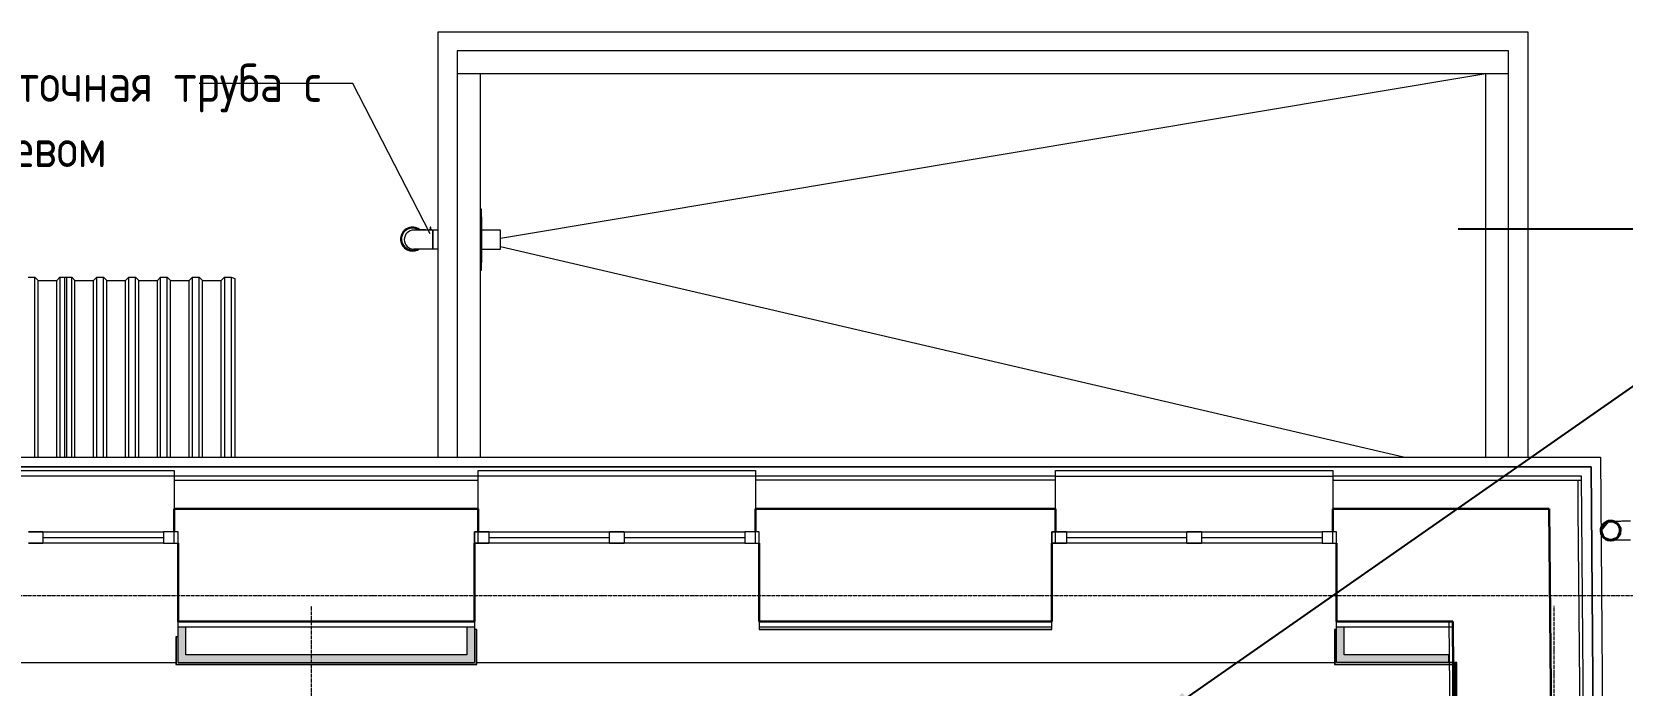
# Model space of a CAD drawing. Header units: millimetres. Extents: x -32 to 417638015, y -35 to 175284279.
# Drawn here: x 416933212 to 416941531, y 175274276 to 175277693 of the extents above; entities that cross this region are included whole.
import ezdxf
from ezdxf import colors
from ezdxf.entities.mleader import LeaderData, LeaderLine
from ezdxf.math import Vec2, Vec3

# ---------------------------------------------------------------- set-up
doc = ezdxf.new("R2010")
doc.units = ezdxf.units.MM
doc.linetypes.add('ADSK_Линия сетки', pattern=[25, 20, -2.5, 0, -2.5])
for name, color, linetype, lineweight in [('_ Окна', 7, 'Continuous', 9), ('Аннотация', 7, 'Continuous', 18), ('Каркас', 7, 'Continuous', 18), ('Крыша', 7, 'Continuous', 9), ('Обобщенные модели', 7, 'Continuous', 18), ('Оборудование', 7, 'Continuous', 18), ('Окна', 7, 'Continuous', 9), ('Оси', 253, 'Continuous', 9), ('Перекрытие', 7, 'Continuous', 18), ('Стены внутренние', 7, 'Continuous', 18), ('Стены наружные', 7, 'Continuous', 18), ('Стены несущие', 7, 'Continuous', 30), ('Стены отделка', 7, 'Continuous', 30), ('Стены штриховка', 7, 'Continuous', 9), ('ШТРИХОВКА', 252, 'Continuous', 15)]:
    doc.layers.add(name, color=color, linetype=linetype, lineweight=lineweight)
doc.layers.add('_ЭМ_Надписи', color=7, linetype='Continuous')
doc.styles.add('GOST Common_4', font='GOST_Common.ttf', dxfattribs={"width": 0.9, "height": 199.9999999999999})
doc.styles.add('ЭОМ', font='isocpeur.ttf', dxfattribs={"width": 0.85, "height": 250})

# ---------------------------------------------------------------- blocks, each defined once
blk = doc.blocks.new('План 2 этажа')
at = {"layer": 'Обобщенные модели', "lineweight": 9}
h = blk.add_hatch(dxfattribs=at)
h.set_pattern_fill('FP_15', color=8, angle=-89.53661812743694, style=0, pattern_type=2)
h.set_pattern_definition([(45.00038187256305, (686.3571869839288, 338.6996720202951), (-106.0667240985826, 106.0653102526701), [])])
h.paths.add_polyline_path([(56320.23350368017, 43674.36578472902), (56342.48486934403, 43674.5457474486), (56362.45457417786, 43684.36239399099), (56376.18737322687, 43701.8714171153), (56380.96331721779, 43723.6049400576), (56375.83647186997, 43745.25837205507), (56361.82227178132, 43762.5429853386), (56341.69640115221, 43772.03535026567), (56319.4450354883, 43771.85538754611), (56299.47533065455, 43762.03874100369), (56285.74253160549, 43744.52971787938), (56280.96658761458, 43722.79619493711), (56286.09343296237, 43701.14276293961), (56300.10763305106, 43683.85814965608)])
at = {"layer": 'Стены внутренние'}
for points in [[(48837.7142566237, 43074.24843069266), (48877.7142566237, 43074.24843069266), (48877.7142566237, 43217.50480981122), (48837.7142566237, 43217.50480981122)], [(50347.7127504528, 43074.24843069266), (50387.71275045286, 43074.24843069266), (50387.71275045286, 43217.50480981122), (50347.7127504528, 43217.50480981122)], [(54897.71206313325, 43074.24843069266), (54937.71206313325, 43074.24843069266), (54937.71206313325, 43217.50480981122), (54897.71206313325, 43217.50480981122)], [(50387.71275045286, 43034.24843069268), (50387.71275045286, 43074.24843069266), (48837.7142566237, 43074.24843069266), (48837.7142566237, 43034.24843069268), (50073.89091586112, 43034.24843069268)], [(55308.31263513025, 43034.24843069268), (55484.66312944877, 43034.24843069268), (55484.66312944877, 43074.24843069266), (54897.71206313325, 43074.24843069266), (54897.71206313325, 43034.24843069268)]]:
    blk.add_hatch(color=8, dxfattribs=at).paths.add_polyline_path(points)
at = {"layer": '_ Окна', "color": 8, "lineweight": 18}
for p, q in [((48054.71425662364, 43717.5048098112), (48130.71425662364, 43717.5048098112)), ((48130.71425662364, 43717.5048098112), (48130.71425662364, 43657.5048098112)), ((48761.71425662364, 43717.5048098112), (48761.71425662364, 43657.5048098112)), ((48837.71425662364, 43717.5048098112), (48761.71425662364, 43717.5048098112)), ((48837.71425662364, 43657.5048098112), (48837.71425662364, 43717.5048098112)), ((50387.7127504528, 43657.5048098112), (50387.7127504528, 43717.5048098112)), ((50387.7127504528, 43717.5048098112), (50463.7127504528, 43717.5048098112)), ((50463.7127504528, 43717.5048098112), (50463.7127504528, 43657.5048098112)), ((51094.7127504528, 43657.5048098112), (51094.7127504528, 43717.5048098112)), ((51094.7127504528, 43717.5048098112), (51170.7127504528, 43717.5048098112)), ((51170.7127504528, 43717.5048098112), (51170.7127504528, 43657.5048098112)), ((51801.7127504528, 43717.5048098112), (51801.7127504528, 43657.5048098112)), ((51877.7127504528, 43717.5048098112), (51801.7127504528, 43717.5048098112)), ((51877.7127504528, 43657.5048098112), (51877.7127504528, 43717.5048098112)), ((53407.71206313324, 43657.5048098112), (53407.71206313324, 43717.5048098112)), ((53407.71206313324, 43717.5048098112), (53483.71206313324, 43717.5048098112)), ((53483.71206313324, 43717.5048098112), (53483.71206313324, 43657.5048098112)), ((54114.71206313324, 43657.5048098112), (54114.71206313324, 43717.5048098112)), ((54114.71206313324, 43717.5048098112), (54190.71206313324, 43717.5048098112)), ((54190.71206313324, 43717.5048098112), (54190.71206313324, 43657.5048098112)), ((54821.71206313324, 43717.5048098112), (54821.71206313324, 43657.5048098112)), ((54897.71206313324, 43717.5048098112), (54821.71206313324, 43717.5048098112)), ((54897.71206313324, 43657.5048098112), (54897.71206313324, 43717.5048098112)), ((48130.71425662364, 43657.5048098112), (48054.71425662364, 43657.5048098112)), ((48761.71425662364, 43657.5048098112), (48837.71425662364, 43657.5048098112)), ((50463.7127504528, 43657.5048098112), (50387.7127504528, 43657.5048098112)), ((51170.7127504528, 43657.5048098112), (51094.7127504528, 43657.5048098112)), ((51801.7127504528, 43657.5048098112), (51877.7127504528, 43657.5048098112)), ((53483.71206313324, 43657.5048098112), (53407.71206313324, 43657.5048098112)), ((54190.71206313324, 43657.5048098112), (54114.71206313324, 43657.5048098112)), ((54821.71206313324, 43657.5048098112), (54897.71206313324, 43657.5048098112))]:
    blk.add_line(p, q, dxfattribs=at)
at = {"layer": '_ Окна', "color": 8}
for p, q in [((48130.71425662364, 43687.5048098112), (48761.71425662364, 43687.50480981119)), ((48817.71425662364, 43657.5048098112), (48817.71425662364, 43717.5048098112)), ((50407.7127504528, 43657.5048098112), (50407.7127504528, 43717.5048098112)), ((50463.7127504528, 43687.5048098112), (51094.7127504528, 43687.5048098112)), ((51170.7127504528, 43687.5048098112), (51801.7127504528, 43687.50480981119)), ((51857.7127504528, 43657.5048098112), (51857.7127504528, 43717.5048098112)), ((53427.71206313324, 43657.5048098112), (53427.71206313324, 43717.5048098112)), ((53483.71206313324, 43687.5048098112), (54114.71206313324, 43687.5048098112)), ((54190.71206313324, 43687.5048098112), (54821.71206313324, 43687.50480981119)), ((54877.71206313324, 43657.5048098112), (54877.71206313324, 43717.5048098112))]:
    blk.add_line(p, q, dxfattribs=at)
at = {"layer": 'Аннотация', "color": 8}
for p, q in [((49633.51450196269, 46061.30319200987), (48948.21249335422, 46061.30319200987)), ((49751.86931566999, 46061.30319200987), (49633.51450196269, 46061.30319200987)), ((50155.72155747731, 45275.51675590659), (49751.86931566999, 46061.30319200987))]:
    blk.add_line(p, q, dxfattribs=at)
at = {"layer": 'Каркас', "color": 8, "lineweight": 9}
for radius, start, end in [(62.49999999999976, 90, 180), (62.49999999999977, 166.6580182820526, 180), (62.49999999999987, 136.6577194971481, 163.3416829437527), (57.49999999999994, 56.00004926074905, 180), (57.49999999999994, 162.0230360384948, 180), (57.50000000000001, 143.3545542490265, 156.6454878023472), (62.49999999999984, 106.657420701461, 133.3413841810152), (57.49999999999992, 120.0004390761934, 137.9771037760883), (57.50000000000001, 102.0231758497892, 120.0000000000624), (62.49999999999976, 90, 103.3410854285879), (57.49999999999997, 83.35459628514673, 96.64552986956728), (62.49999999999972, 49.78065762874014, 90), (62.49999999999983, 76.65801828205262, 90), (57.50000000000004, 60.00071587920552, 77.97724359428837), (62.49999999999976, 49.99999999994361, 73.34168294427162), (57.50000000000001, 56.20404553084906, 59.99999999993758), (62.50000000000065, 180, 270), (62.50000000000065, 180, 193.3410854285879), (62.50000000000053, 196.657420701461, 223.3413841810152), (57.49999999999994, 180, 292.573994668589), (57.50000000000004, 180, 197.9769639615052), (57.50000000000005, 203.3545121974875, 216.6454457509734), (62.50000000000056, 226.6577194971481, 253.3416829442716), (57.50000000000006, 222.0228962239117, 239.9995609238067), (57.5000000000001, 239.9999999999376, 257.9768241502108), (62.50000000000057, 256.6580182820526, 270), (57.49999999999996, 263.3544701304327, 276.6454037148533), (62.50000000000053, 270, 302.244660154925), (62.50000000000053, 270, 283.3419817179474), (57.5, 282.0227564057116, 291.6718007733278), (62.50000000000071, 286.6583170558479, 302.3789671748211)]:
    blk.add_arc((50063.61077475094, 45248.00480981117), radius, start, end, dxfattribs=at)
at = {"layer": 'Крыша', "color": 8}
for p, q in [((55677.33740844013, 46112.22282357928), (50523.99686664931, 45250.88613193068)), ((55248.14379182557, 44107.5048098117), (50523.99686664931, 45208.20778914899))]:
    blk.add_line(p, q, dxfattribs=at)
at = {"layer": 'Обобщенные модели', "color": 8}
for p, q in [((50125.51760328676, 45296.40480981122), (50102.32380918903, 45296.40480981122)), ((50159.83711033547, 45309.86447181848), (50155.21999859069, 45309.86447181848)), ((50155.21999859069, 45309.86447181848), (50155.21999859069, 45296.25300717856)), ((50159.83711033547, 45296.23046412584), (50159.83711033547, 45309.86447181848)), ((48052.75703269773, 45048.84290921481), (48087.75703269773, 45048.84290921481)), ((48087.75703269773, 45048.84290921481), (48104.75703269774, 45032.25493226351)), ((48087.75703269773, 44107.50480981169), (48087.75703269773, 45048.84290921481)), ((48104.75703269774, 45032.25493226351), (48202.45703269773, 45032.25493226351)), ((48104.75703269774, 44107.50480981169), (48104.75703269774, 45032.25493226351)), ((48202.45703269773, 45032.25493226351), (48219.45703269773, 45048.84290921481)), ((48202.45703269773, 44107.50480981169), (48202.45703269773, 45032.25493226351)), ((48219.45703269773, 45048.84290921481), (48254.45703269773, 45048.84290921481)), ((48219.45703269773, 45048.84290921481), (48219.45703269773, 44107.50480981169)), ((48245.95703269774, 45048.84290921479), (48280.95703269774, 45048.84290921479)), ((48245.95703269774, 44107.50480981169), (48245.95703269774, 45048.84290921479)), ((48254.45703269773, 45048.84290921481), (48254.45703269773, 44107.50480981169)), ((48280.95703269774, 45048.84290921479), (48297.95703269773, 45032.2549322635)), ((48280.95703269774, 44107.5048098117), (48280.95703269774, 45048.84290921479)), ((48297.95703269773, 45032.2549322635), (48395.65703269774, 45032.2549322635)), ((48297.95703269773, 44107.5048098117), (48297.95703269773, 45032.2549322635)), ((48395.65703269774, 45032.2549322635), (48412.65703269774, 45048.84290921479)), ((48395.65703269774, 44107.5048098117), (48395.65703269774, 45032.2549322635)), ((48412.65703269774, 45048.84290921479), (48447.65703269774, 45048.84290921479)), ((48412.65703269774, 44107.5048098117), (48412.65703269774, 45048.84290921479)), ((48447.65703269774, 45048.84290921479), (48464.65703269773, 45032.2549322635)), ((48447.65703269774, 44107.5048098117), (48447.65703269774, 45048.84290921479)), ((48464.65703269773, 45032.2549322635), (48562.35703269774, 45032.2549322635)), ((48464.65703269773, 44107.5048098117), (48464.65703269773, 45032.2549322635)), ((48562.35703269774, 45032.2549322635), (48579.35703269773, 45048.84290921479)), ((48562.35703269774, 44107.5048098117), (48562.35703269774, 45032.2549322635)), ((48579.35703269773, 45048.84290921479), (48614.35703269774, 45048.84290921479)), ((48579.35703269773, 44107.5048098117), (48579.35703269773, 45048.84290921479)), ((48614.35703269774, 45048.84290921479), (48631.35703269774, 45032.2549322635)), ((48614.35703269774, 44107.5048098117), (48614.35703269774, 45048.84290921479)), ((48631.35703269774, 45032.2549322635), (48729.05703269773, 45032.2549322635)), ((48631.35703269774, 44107.5048098117), (48631.35703269774, 45032.2549322635)), ((48729.05703269773, 45032.2549322635), (48746.05703269774, 45048.84290921479)), ((48729.05703269773, 44107.5048098117), (48729.05703269773, 45032.2549322635)), ((48746.05703269774, 45048.84290921479), (48781.05703269774, 45048.84290921479)), ((48746.05703269774, 44107.5048098117), (48746.05703269774, 45048.84290921479)), ((48781.05703269774, 45048.84290921479), (48798.05703269773, 45032.2549322635)), ((48781.05703269774, 44107.5048098117), (48781.05703269774, 45048.84290921479)), ((48798.05703269773, 45032.2549322635), (48895.75703269774, 45032.2549322635)), ((48798.05703269773, 44107.5048098117), (48798.05703269773, 45032.2549322635)), ((48895.75703269774, 45032.2549322635), (48912.75703269774, 45048.84290921479)), ((48895.75703269774, 44107.5048098117), (48895.75703269774, 45032.2549322635)), ((48912.75703269774, 45048.84290921479), (48947.75703269774, 45048.84290921479)), ((48912.75703269774, 44107.5048098117), (48912.75703269774, 45048.84290921479)), ((48947.75703269774, 45048.84290921479), (48964.75703269774, 45032.2549322635)), ((48947.75703269774, 44107.5048098117), (48947.75703269774, 45048.84290921479)), ((48964.75703269774, 45032.2549322635), (49062.45703269773, 45032.2549322635)), ((48964.75703269774, 44107.5048098117), (48964.75703269774, 45032.2549322635)), ((49062.45703269773, 45032.2549322635), (49079.45703269774, 45048.84290921479)), ((49062.45703269773, 44107.5048098117), (49062.45703269773, 45032.2549322635)), ((49079.45703269774, 45048.84290921479), (49114.45703269773, 45048.84290921479)), ((49079.45703269774, 45048.84290921479), (49079.45703269774, 44107.5048098117)), ((49114.45703269773, 45048.84290921479), (49134.45703269773, 45042.00250634828)), ((49114.45703269773, 45048.84290921479), (49114.45703269773, 44107.5048098117)), ((49134.45703269773, 45042.00250634828), (49134.45703269773, 44107.5048098117))]:
    blk.add_line(p, q, dxfattribs=at)
at = {"layer": 'Обобщенные модели', "color": 8, "flags": 128}
for points in [[(56343.57702371741, 43773.30420559637), (56344.84736312322, 43773.31447974034), (56347.51078708193, 43773.33602075612), (56350.38705447874, 43773.35928318912), (56353.47156389938, 43773.38422982441), (56356.75938078676, 43773.41082075268), (56360.24524533524, 43773.43901343414), (56363.92358090514, 43773.4687627665), (56367.78850294423, 43773.50002115717), (56371.83382840171, 43773.53273859941), (56376.0530856198, 43773.56686275228), (56380.43952468702, 43773.60233902442), (56384.98612823659, 43773.63911066134), (56389.6856226727, 43773.67711883631), (56394.5304898068, 43773.71630274432), (56399.51297888495, 43773.75659969949), (56404.62511898753, 43773.79794523529), (56409.85873178087, 43773.84027320767), (56415.20544460099, 43773.88351590092), (56420.6567038479, 43773.92760413595), (56426.20378866973, 43773.97246738098), (56431.83782491404, 43774.01803386441), (56434.2046410168, 43774.03717600017)], [(56435.01338613733, 43674.04044639699), (56429.34583106117, 43673.9946088228), (56423.76149462962, 43673.94944429733), (56418.26931058971, 43673.90502507421), (56412.87806526429, 43673.86142221472), (56407.59638349582, 43673.81870547413), (56402.43271484842, 43673.77694319011), (56397.39532009039, 43673.73620217342), (56392.4922579788, 43673.69654760096), (56387.73137236705, 43673.65804291164), (56383.12027965654, 43673.6207497047), (56378.66635661197, 43673.58472764133), (56374.37672856007, 43673.55003434917), (56370.25825799067, 43673.51672533006), (56366.3175335781, 43673.48485387134), (56362.56085964079, 43673.45447096054), (56358.99424605567, 43673.42562520383), (56355.62339864361, 43673.39836274827), (56352.45371004141, 43673.37272720799), (56349.49025107468, 43673.34875959435), (56346.73776264558, 43673.32649825046), (56344.38576883792, 43673.3074759932)]]:
    blk.add_lwpolyline(points, dxfattribs=at)
at = {"layer": 'Обобщенные модели', "color": 8}
for centre, radius, start, end in [((50157.33740844013, 45253.00480981117), 43.60000000000001, 92.78010626869694, 102.5225476966359), ((50157.47824920707, 45253.04727590096), 43.26470745397472, 92.99197800776051, 99.49691834290641), ((50157.3369170103, 45253.00239250925), 43.30031342094128, 80.46977253675401, 86.6898566478873), ((50157.33740844013, 45253.00480981117), 43.59999999999999, 77.47745230336406, 86.67725694654614), ((56330.96495241613, 43723.20056749728), 51.99999999999999, 0.4633818726040215, 170.4814115636401), ((56330.96495241613, 43723.20056749728), 52.00000000000003, 190.4453521815753, 0.4633818726040215)]:
    blk.add_arc(centre, radius, start, end, dxfattribs=at)
at = {"layer": 'Обобщенные модели', "color": 8, "lineweight": 40}
for radius, start, end in [(49.99999999999995, 0.4633818726040215, 180.463381872604), (49.99999999999996, 180.463381872604, 0.4633818726040215)]:
    blk.add_arc((56330.96495241616, 43723.20056749734), radius, start, end, dxfattribs=at)
at = {"layer": 'Обобщенные модели', "color": 8}
blk.add_ellipse((50125.51760328671, 45253.00480981116), major_axis=(0, 43.40000000000146), ratio=0.7071067811865678, start_param=6.099024977426343, end_param=6.283185307179588, dxfattribs=at)
at = {"layer": 'Оборудование', "color": 8}
for p, q in [((50423.71055562312, 45405.3645483248), (50420.71055562313, 45405.3645483248)), ((50420.71055562305, 45405.36454832474), (50420.71055562305, 45365.36454832474)), ((50420.71055562305, 45125.36454832474), (50420.71055562305, 45365.36454832474)), ((50423.71055562305, 45365.36454832474), (50423.71055562305, 45405.36454832474)), ((50423.71055562305, 45365.36454832474), (50423.71055562305, 45125.36454832474)), ((50170.71055562305, 45295.36454832474), (50070.71055562305, 45295.36454832474)), ((50170.71055562305, 45295.36454832474), (50170.71055562305, 45195.36454832474)), ((50170.71055562305, 45195.36454832474), (50170.71055562305, 45295.36454832474)), ((50197.33740844013, 45295.36454832474), (50170.71055562305, 45295.36454832474)), ((50420.71055562305, 45295.36454832474), (50417.33740844014, 45295.36454832474)), ((50523.99686664934, 45295.36454832474), (50423.99686664934, 45295.36454832474)), ((50423.99686664934, 45295.36454832474), (50423.99686664934, 45195.36454832474)), ((50523.99686664934, 45195.36454832474), (50523.99686664934, 45295.36454832474)), ((50170.71055562305, 45195.36454832474), (50070.71055562305, 45195.36454832474)), ((50197.33740844013, 45195.36454832474), (50170.71055562305, 45195.36454832474)), ((50420.71055562305, 45195.36454832474), (50417.33740844014, 45195.36454832474)), ((50423.99686664934, 45195.36454832474), (50523.99686664934, 45195.36454832474)), ((50420.71055562305, 45125.36454832474), (50420.71055562305, 45085.36454832474)), ((50423.71055562305, 45085.36454832474), (50423.71055562305, 45125.36454832474)), ((50420.71055562312, 45085.3645483248), (50423.71055562312, 45085.3645483248))]:
    blk.add_line(p, q, dxfattribs=at)
blk.add_arc((50070.71055562304, 45245.36454832474), 50.00000000000004, 90, 270, dxfattribs=at)
at = {"layer": 'Окна', "color": 8}
for p, q in [((48130.71425662364, 43717.5048098112), (48054.71425662364, 43717.5048098112)), ((48130.71425662364, 43717.5048098112), (48761.71425662364, 43717.50480981119)), ((48837.71425662364, 43717.5048098112), (48761.71425662364, 43717.5048098112)), ((48837.71425662364, 43657.5048098112), (48837.71425662364, 43717.5048098112)), ((50387.7127504528, 43717.5048098112), (50387.7127504528, 43657.5048098112)), ((50463.7127504528, 43717.5048098112), (50387.7127504528, 43717.5048098112)), ((50463.7127504528, 43717.5048098112), (51094.7127504528, 43717.5048098112)), ((51170.7127504528, 43717.5048098112), (51094.7127504528, 43717.5048098112)), ((51170.7127504528, 43717.5048098112), (51801.7127504528, 43717.50480981119)), ((51877.7127504528, 43717.5048098112), (51801.7127504528, 43717.5048098112)), ((51877.7127504528, 43657.5048098112), (51877.7127504528, 43717.5048098112)), ((53407.71206313324, 43717.5048098112), (53407.71206313324, 43657.5048098112)), ((53483.71206313324, 43717.5048098112), (53407.71206313324, 43717.5048098112)), ((53483.71206313324, 43717.5048098112), (54114.71206313324, 43717.5048098112)), ((54190.71206313324, 43717.5048098112), (54114.71206313324, 43717.5048098112)), ((54190.71206313324, 43717.5048098112), (54821.71206313324, 43717.50480981119)), ((54897.71206313324, 43717.5048098112), (54821.71206313324, 43717.5048098112)), ((54897.71206313324, 43657.5048098112), (54897.71206313324, 43717.5048098112)), ((48054.71425662364, 43657.5048098112), (48130.71425662364, 43657.5048098112)), ((48761.71425662364, 43657.50480981114), (48130.71425662364, 43657.50480981114)), ((48761.71425662364, 43657.5048098112), (48837.71425662364, 43657.5048098112)), ((50387.7127504528, 43657.5048098112), (50463.7127504528, 43657.5048098112)), ((51094.7127504528, 43657.50480981114), (50463.7127504528, 43657.50480981114)), ((51094.7127504528, 43657.5048098112), (51170.7127504528, 43657.5048098112)), ((51801.7127504528, 43657.50480981114), (51170.7127504528, 43657.50480981114)), ((51801.7127504528, 43657.5048098112), (51877.7127504528, 43657.5048098112)), ((53407.71206313324, 43657.5048098112), (53483.71206313324, 43657.5048098112)), ((54114.71206313324, 43657.50480981114), (53483.71206313324, 43657.50480981114)), ((54114.71206313324, 43657.5048098112), (54190.71206313324, 43657.5048098112)), ((54821.71206313324, 43657.50480981114), (54190.71206313324, 43657.50480981114)), ((54821.71206313324, 43657.5048098112), (54897.71206313324, 43657.5048098112))]:
    blk.add_line(p, q, dxfattribs=at)
at = {"layer": 'Оси', "color": 8, "linetype": 'ADSK_Линия сетки'}
for p, q in [((-9428.371165078832, 43383.69959040971), (56691.21025106544, 43383.6995904095)), ((49535.92272609222, 9973.128395515116), (49535.92272609228, 43330.54485976356)), ((56035.92272609216, -4690.674102031737), (56035.92272609228, 43330.54485976354))]:
    blk.add_line(p, q, dxfattribs=at)
at = {"layer": 'Перекрытие', "color": 8}
for p, q in [((54897.71206313319, 43217.50480981116), (54897.71206313319, 43247.50480981119)), ((46660.21134898131, 43034.24843069264), (48825.71425662364, 43034.24843069263)), ((50399.7127504528, 43034.24843069263), (54885.71206313319, 43034.24843069261))]:
    blk.add_line(p, q, dxfattribs=at)
at = {"layer": 'Стены внутренние', "color": 8}
for p, q in [((55797.33740844013, 46112.22282357928), (50297.33740844007, 46112.2228235793)), ((50417.33740844013, 46112.2228235793), (50417.33740844013, 44107.5048098117)), ((55677.33740844013, 44107.5048098117), (55677.33740844013, 46112.22282357928))]:
    blk.add_line(p, q, dxfattribs=at)
at = {"layer": 'Стены наружные', "color": 8}
for p, q in [((50197.33740844013, 46332.22282357928), (55897.33740844013, 46332.22282357928)), ((50197.33740844013, 44107.5048098117), (50197.33740844013, 46332.22282357928)), ((55897.33740844013, 46332.22282357928), (55897.33740844013, 44107.5048098117)), ((55797.33740844013, 46232.22282357928), (50297.33740844013, 46232.22282357928)), ((50297.33740844013, 46232.22282357928), (50297.33740844013, 44107.5048098117)), ((55797.33740844013, 44107.5048098117), (55797.33740844013, 46232.22282357928)), ((45848.21134897752, 44107.50480981169), (56277.85419255681, 44107.5048098117)), ((56277.85419255681, 44107.5048098117), (56365.35536891129, 33288.48253709409)), ((45898.21134897758, 44057.50480981109), (56228.25792424136, 44057.50480981109)), ((56228.25694309018, 44057.5048098117), (45898.21134897752, 44057.50480981168)), ((47367.71425662364, 44037.50480981121), (48817.71425662364, 44037.5048098112)), ((48817.71425662364, 44007.50480981109), (47367.71425662364, 44007.50480981109)), ((48817.71425662364, 44037.5048098112), (48817.71425662364, 44007.50480981109)), ((50407.7127504528, 44007.50480981109), (50407.7127504528, 44037.50480981121)), ((50407.7127504528, 44037.5048098112), (51857.7127504528, 44037.5048098112)), ((51857.7127504528, 44007.50480981109), (50407.7127504528, 44007.50480981109)), ((51857.7127504528, 44037.50480981121), (51857.7127504528, 44007.50480981109)), ((53427.71206313325, 44007.50480981109), (53427.71206313325, 44037.50480981122)), ((53427.71206313325, 44037.5048098112), (54877.71206313325, 44037.5048098112)), ((53427.71206313325, 44007.50480981116), (54877.71206313325, 44007.50480981116)), ((54877.71206313325, 44037.5048098112), (54877.71206313325, 44007.50480981109)), ((56315.38774645817, 33284.2770481747), (56228.25694309018, 44057.50480981172)), ((56228.25792424136, 44057.50480981109), (56315.3887276093, 33284.2770481747))]:
    blk.add_line(p, q, dxfattribs=at)
at = {"layer": 'Стены несущие', "color": 8}
for p, q in [((48817.71425662364, 43837.50480981116), (48817.71425662364, 43717.50480981119)), ((50407.7127504528, 43837.50480981116), (48817.71425662364, 43837.50480981116)), ((50407.7127504528, 43717.50480981119), (50407.7127504528, 43837.50480981116)), ((51857.7127504528, 43837.50480981116), (51857.7127504528, 43717.50480981119)), ((51857.7127504528, 43837.50480981116), (53427.71206313325, 43837.50480981116)), ((53427.71206313325, 43717.50480981119), (53427.71206313325, 43837.50480981116)), ((54877.71206313319, 43837.50480981116), (56010.03002658818, 43837.50480981116)), ((54877.71206313319, 43837.50480981116), (54877.71206313319, 43717.50480981119)), ((56070.07858735276, 36412.84215470037), (56010.03002658818, 43837.50480981116)), ((48837.71425662364, 43657.50480981121), (48837.71425662364, 43247.50480981119)), ((50387.7127504528, 43247.50480981119), (50387.7127504528, 43657.50480981121)), ((51877.7127504528, 43657.50480981121), (51877.7127504528, 43247.50480981119)), ((53407.71206313325, 43247.50480981119), (53407.71206313325, 43657.50480981121)), ((54897.71206313319, 43657.50480981121), (54897.71206313319, 43247.50480981119)), ((50387.7127504528, 43247.50480981119), (48837.71425662364, 43247.50480981119)), ((53407.71206313325, 43247.50480981116), (51877.7127504528, 43247.50480981119)), ((54897.71206313319, 43247.50480981119), (55504.78509928519, 43247.50480981119)), ((55504.78509928519, 43247.50480981119), (55552.98289410764, 37288.12189171278))]:
    blk.add_line(p, q, dxfattribs=at)
at = {"layer": 'Стены отделка', "color": 8, "lineweight": 9}
for p, q in [((50407.7127504528, 44007.50480981116), (48817.71425662364, 44007.50480981116)), ((48817.71425662364, 44007.50480981116), (48817.71425662364, 43837.50480981116)), ((50407.7127504528, 43837.50480981116), (50407.7127504528, 44007.50480981116)), ((53427.71206313325, 44007.50480981116), (51857.7127504528, 44007.50480981116)), ((51857.7127504528, 44007.50480981116), (51857.7127504528, 43837.50480981116)), ((53427.71206313325, 43837.50480981116), (53427.71206313325, 44007.50480981116)), ((56178.66067477479, 44007.50480981116), (54877.71206313319, 44007.50480981116)), ((54877.71206313319, 44007.50480981116), (54877.71206313319, 43837.50480981116)), ((56240.0730276783, 36414.21702140529), (56178.66067477479, 44007.50480981116)), ((53427.71206313325, 43987.50480981116), (53418.71206313319, 43987.50480981116)), ((54883.71206313319, 43987.50480981116), (54877.71206313319, 43987.50480981116)), ((56158.82177498814, 43987.50480981116), (56160.03493234393, 43837.50480981116)), ((54877.71206313319, 43837.50480981116), (54877.71206313319, 43837.50480981116)), ((48837.71425662364, 43034.24843069262), (48837.71425662364, 43247.50480981119)), ((50347.7127504528, 43217.50480981116), (48837.71425662364, 43217.50480981116)), ((48877.71425662364, 43074.24843069261), (48877.71425662364, 43217.50480981116)), ((50347.7127504528, 43217.50480981116), (50347.7127504528, 43074.24843069261)), ((50387.7127504528, 43217.50480981116), (50347.7127504528, 43217.50480981116)), ((50387.7127504528, 43247.50480981119), (50387.7127504528, 43034.24843069262)), ((50399.7127504528, 43205.50480981117), (50387.7127504528, 43205.50480981117)), ((50399.7127504528, 43024.24843069266), (50399.7127504528, 43205.50480981117)), ((51877.7127504528, 43247.50480981116), (51877.7127504528, 43205.50480981117)), ((51878.7127504528, 43217.50480981116), (51877.7127504528, 43217.50480981116)), ((51877.7127504528, 43205.50480981117), (53407.71206313325, 43205.50480981117)), ((53407.71206313325, 43205.50480981117), (53407.71206313325, 43247.50480981116)), ((54897.71206313319, 43205.50480981117), (54885.71206313319, 43205.50480981117)), ((54885.71206313319, 43205.50480981117), (54885.71206313319, 43024.24843069259)), ((55504.26835442684, 43217.50480981116), (54897.71206313319, 43217.50480981116)), ((54897.71206313319, 43034.24843069262), (54897.71206313319, 43217.50480981116)), ((54937.71206313319, 43074.24843069261), (54937.71206313319, 43217.50480981116)), ((55504.78506738535, 43247.50875404698), (55484.78572146478, 43247.3470050229)), ((55484.78572146478, 43247.3470050229), (55532.81457617466, 37308.8525699829)), ((55504.26835442684, 43217.50480981116), (55504.26835442684, 43247.50480981116)), ((55504.78509928519, 43247.50480981119), (55504.78506738535, 43247.50875404698)), ((48837.71425662364, 43167.50480981117), (48825.71425662364, 43167.50480981117)), ((48825.71425662364, 43167.50480981117), (48825.71425662364, 43024.24843069263)), ((48827.7142566237, 43022.24843069263), (50397.71275045275, 43022.24843069263)), ((48837.71425662364, 43034.24843069262), (50387.7127504528, 43034.24843069262)), ((50347.7127504528, 43074.24843069265), (48877.71425662364, 43074.24843069261)), ((54887.71206313325, 43022.24843069263), (55506.60690884036, 43022.24843069263)), ((55506.50985625188, 43034.24843069262), (54897.71206313319, 43034.24843069262)), ((55484.66312944866, 43074.24843069261), (54937.71206313319, 43074.24843069261)), ((55484.66312944866, 43034.24843069262), (55484.66312944866, 43074.24843069261)), ((55526.92394514941, 43034.24843069262), (55514.92394514941, 43034.24843069262)), ((55514.92394514941, 43034.24843069262), (55514.92394514976, 37941.5147055493)), ((55526.92394514981, 37316.51470554936), (55526.92394514941, 43034.24843069262))]:
    blk.add_line(p, q, dxfattribs=at)
at = {"layer": 'Стены штриховка', "color": 8}
for p, q in [((48817.71425662364, 43987.50480981116), (50407.7127504528, 43987.50480981116)), ((53418.71206313319, 43987.50480981116), (51857.7127504528, 43987.50480981116)), ((54883.71206313319, 43987.50480981116), (56178.82242908888, 43987.50480981116)), ((56160.03493234393, 43837.50480981116), (56220.07368175767, 36414.05527238114)), ((50397.71275045275, 43022.24843069263), (50397.71275045275, 43205.50480981117)), ((51877.7127504528, 43207.50480981117), (53407.71206313325, 43207.50480981117)), ((53407.71206313325, 43217.50480981116), (51878.7127504528, 43217.50480981116)), ((54887.71206313319, 43205.50480981117), (54887.71206313325, 43022.24843069263)), ((48827.71425662364, 43167.50480981117), (48827.7142566237, 43022.24843069263)), ((48825.71425662364, 43024.24843069263), (50399.7127504528, 43024.24843069266)), ((48825.71425662364, 43024.24843069263), (48825.71425662364, 43022.24843069263)), ((48825.71425662364, 43022.24843069263), (48827.7142566237, 43022.24843069263)), ((50397.71275045275, 43022.24843069263), (50399.7127504528, 43022.24843069263)), ((50399.7127504528, 43022.24843069263), (50399.7127504528, 43024.24843069266)), ((54885.71206313319, 43024.24843069259), (55506.59073340899, 43024.24843069259)), ((54885.71206313319, 43024.24843069259), (54885.71206313319, 43022.24843069263)), ((54885.71206313319, 43022.24843069263), (54887.71206313325, 43022.24843069263)), ((55516.92394514941, 43034.24843069262), (55516.92394514987, 37326.51470554932))]:
    blk.add_line(p, q, dxfattribs=at)
at = {"layer": 'Аннотация', "color": 8, "insert": (47406.35311835422, 46165.42645680194), "char_height": 200, "width": 2226.6, "attachment_point": 1, "line_spacing_factor": 1.022765581104984, "style": 'GOST Common_4'}
blk.add_mtext('\\pxt1.8,3.6,5.4,7.2,9,10.8,12.6,14.4,16.2,18,19.8,21.6,23.4,25.2,27,28.8,30.6,32.4,34.2,36,37.8,39.6,41.4,43.2,45,46.8,48.6,50.4,52.2,54,55.8,57.6;{Водосточная труба с обогревом }', dxfattribs=at)

msp = doc.modelspace()

# ---------------------------------------------------------------- block references
at = {"layer": 'ШТРИХОВКА'}
msp.add_blockref('План 2 этажа', (416885140.0062945, 175231360.8653707), dxfattribs=at)

# ---------------------------------------------------------------- next in the draw order: leaders
at = {"layer": '_ЭМ_Надписи', "color": 7, "ltscale": 5}
ml = msp.add_multileader_mtext('Standard', dxfattribs=at)
ml.set_content('{\\fGOST Common|b0|i0|c0|p34;\\W0.9;\\C256;2\\fGOST Common|b0|i0|c204|p34;ЩРС-2\\fISOCPEUR|b0|i0|c204|p34;\\W0.85; Гр.1\\P\\W1;\\C0;Раб.место учителя, ноутбук}', color=1, style='ЭОМ')
ml.set_leader_properties()
ml.build(insert=Vec2(0, 0))
ml.multileader.update_dxf_attribs({"text_left_attachment_type": 6, "text_right_attachment_type": 6, "dogleg_length": 0, "arrow_head_size": 200})
ctx = ml.context
ctx.base_point, ctx.char_height, ctx.arrow_head_size, ctx.landing_gap_size, ctx.plane_origin = Vec3(416942767.7761441, 175276661.2697553, -64.26463315267222), 250, 200, 0, Vec3(416916142.7498287, 175283229.0167351, -64.26463315267222)
ctx.left_attachment, ctx.right_attachment = 6, 6
notes = []
notes.append((ctx, [(0, (1, 1, 0), (416942767.7761441, 175276661.2697553, -64.26463315267222), (1, 0), 0, [(0, [(416939085.986622, 175274094.2024266, -64.26463315267222)], 0, [])])]))
ctx.mtext.insert, ctx.mtext.width, ctx.mtext.defined_height, ctx.mtext.flow_direction = Vec3(416942767.7761441, 175276986.2697553, -64.26463315267222), 2073.809115969734, 545.6159617257083, 5
for ctx, leaders in notes:
    for number, flags, end, landing, length, lines in leaders:
        leader = LeaderData()
        leader.index, (leader.has_last_leader_line, leader.has_dogleg_vector, leader.attachment_direction) = number, flags
        leader.last_leader_point, leader.dogleg_vector, leader.dogleg_length = Vec3(end), Vec3(landing), length
        for number, points, colour, breaks in lines:
            line = LeaderLine()
            line.index, line.vertices, line.color, line.breaks = number, Vec3.list(points), colors.encode_raw_color(colour), breaks
            leader.lines.append(line)
        ctx.leaders.append(leader)

doc.saveas('drawing.dxf')
